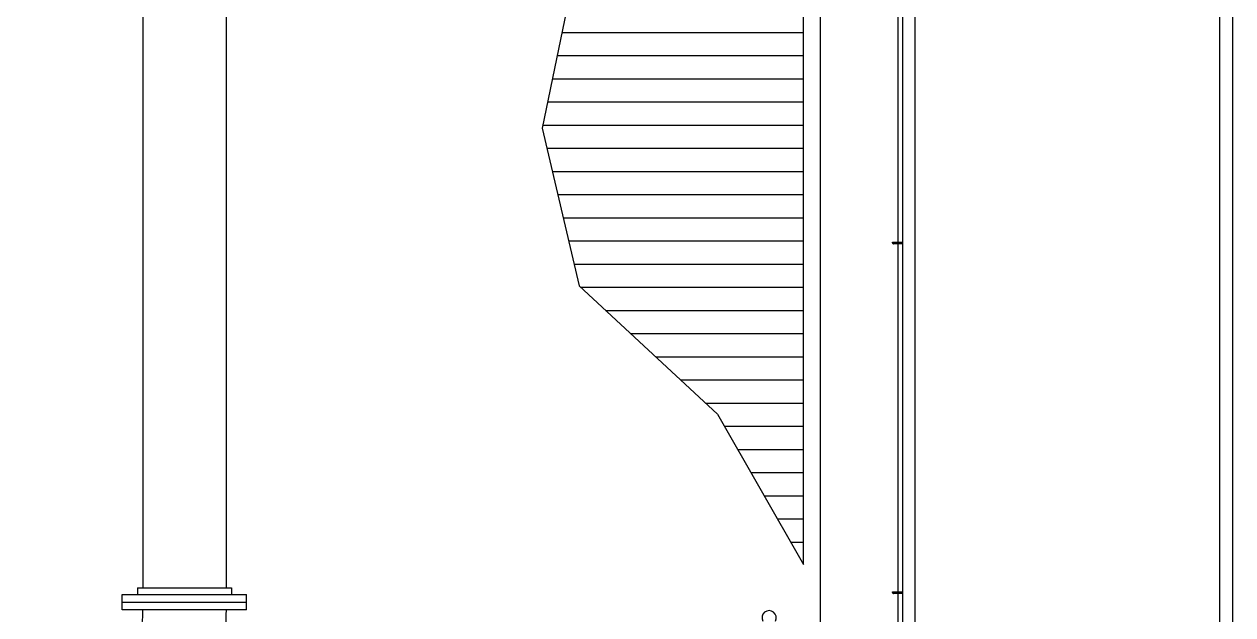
# Model space of a CAD drawing. Header units: metres. Extents: x 0 to 63075, y 0 to 44550.
# Drawn here: x 60700 to 61405, y 36921 to 37265 of the extents above; entities that cross this region are included whole.
import ezdxf

# ---------------------------------------------------------------- set-up
doc = ezdxf.new("R2010")
doc.units = ezdxf.units.M
doc.header["$LTSCALE"] = 75
for name, color, linetype in [('GSB', 7, 'Continuous'), ('ML6', 1, 'Continuous'), ('SL1', 8, 'Continuous')]:
    doc.layers.add(name, color=color, linetype=linetype)

# ---------------------------------------------------------------- blocks, each defined once
blk = doc.blocks.new('A$C6bae614f')
at = {"layer": 'SL1'}
h = blk.add_hatch(dxfattribs=at)
h.set_pattern_fill('_USER', color=256, scale=90, angle=-0.0019, style=0, pattern_type=0)
h.set_pattern_definition([(359.99813, (326091.565, -18363.04), (0.00294, 90), [])])
h.paths.add_polyline_path([(421403.5, 20876), (421403.6, 24370.1), (421016.8, 23594.6), (420515, 23185.8), (420389, 22570.8), (420531.6, 21958.5), (421068.7, 21459)])
for p, q in [((421469.5, 17752.7), (421470.6, 50902.7)), ((421770.6, 50902.7), (421769.5, 17752.7)), ((423019.5, 17752.7), (423020.6, 50902.7)), ((423070.6, 50902.6), (423069.5, 17752.6)), ((421788.7, 19768.7), (421789, 30371.3)), ((421836.9, 19744.6), (421837.3, 30371.3)), ((418837.3, 23577.2), (418837.3, 20784.5)), ((419161.2, 23577.2), (419161.1, 20784.5)), ((421749.2, 22127.8), (421788.7, 22127.8)), ((421749.2, 22124.6), (421749.2, 22127.8)), ((421788.7, 22121.5), (421752.3, 22121.5)), ((418757.9, 20698.7), (418757.9, 20759.1)), ((418757.9, 20759.1), (419240.5, 20759.1)), ((418816.6, 20784.5), (419181.7, 20784.5)), ((418816.6, 20784.5), (418816.6, 20759.1)), ((419181.7, 20784.5), (419181.7, 20759.1)), ((419240.5, 20698.7), (419240.5, 20759.1)), ((421749.1, 20769.5), (421788.7, 20769.5)), ((421749.1, 20766.3), (421749.1, 20769.5)), ((421788.7, 20763.1), (421752.3, 20763.1)), ((418757.9, 20728.9), (419240.5, 20728.9)), ((419240.5, 20698.7), (418757.9, 20698.7))]:
    blk.add_line(p, q, dxfattribs=at)
blk.add_lwpolyline([(421403.5, 20876), (421403.6, 24370.1), (421016.8, 23594.6), (420515, 23185.8), (420389, 22570.8), (420531.6, 21958.5), (421068.7, 21459)], close=True, dxfattribs=at)
for centre, radius, start, end in [((421752.3, 22124.6), 3.17, 179.9981, 269.9981), ((421752.3, 20766.3), 3.17, 179.9981, 269.9981), ((421269.6, 20668.5), 27.8, 332.3538, 207.6424)]:
    blk.add_arc(centre, radius, start, end, dxfattribs=at)
for points, knots in [([(418836.9, 20698.7), (418834.9, 20628.9), (418824.6, 20559.6), (418806.6, 20493.4), (418786.3, 20419), (418756.2, 20348.8), (418718.1, 20286.2), (418679.6, 20222.7), (418632.9, 20167), (418581, 20121.5), (418528.5, 20075.5), (418470.6, 20039.9), (418410.3, 20015.6), (418399.2, 20011.2), (418388.2, 20007.2), (418377, 20003.5)], [4.745196, 4.745196, 4.745196, 4.745196, 5.017563, 5.017563, 5.017563, 5.323796, 5.323796, 5.323796, 5.634211, 5.634211, 5.634211, 5.948371, 5.948371, 5.948371, 6.005702, 6.005702, 6.005702, 6.005702]), ([(419160.8, 20698.7), (419158.7, 20597.2), (419143.8, 20496.1), (419116.5, 20399.1), (419087, 20294.1), (419042.9, 20194), (418985.9, 20103.4), (418928.9, 20012.8), (418858.9, 19931.7), (418778.7, 19864.5), (418698.6, 19797.2), (418608.2, 19743.9), (418512.1, 19707.8), (418473.2, 19693.2), (418433.3, 19681.4), (418392.9, 19672.6)], [4.736424, 4.736424, 4.736424, 4.736424, 5.026548, 5.026548, 5.026548, 5.340708, 5.340708, 5.340708, 5.654867, 5.654867, 5.654867, 5.969026, 5.969026, 5.969026, 6.096156, 6.096156, 6.096156, 6.096156])]:
    blk.add_open_spline(points, degree=3, knots=knots, dxfattribs=at)
blk = doc.blocks.new('zw$15D4')
at = {"layer": 'ML6', "xscale": 0.2502808837766805, "yscale": 0.2502808837766805, "zscale": 0.2502808837766805}
blk.add_blockref('A$C6bae614f', (-85544.7, -3177.3), dxfattribs=at)

msp = doc.modelspace()

# ---------------------------------------------------------------- block references
at = {"layer": 'GSB', "xscale": 0.6000000000000068, "yscale": 0.6000000000000068, "zscale": 0.6000000000000068}
msp.add_blockref('zw$15D4', (49200, 35721.63), dxfattribs=at)

doc.saveas('drawing.dxf')
